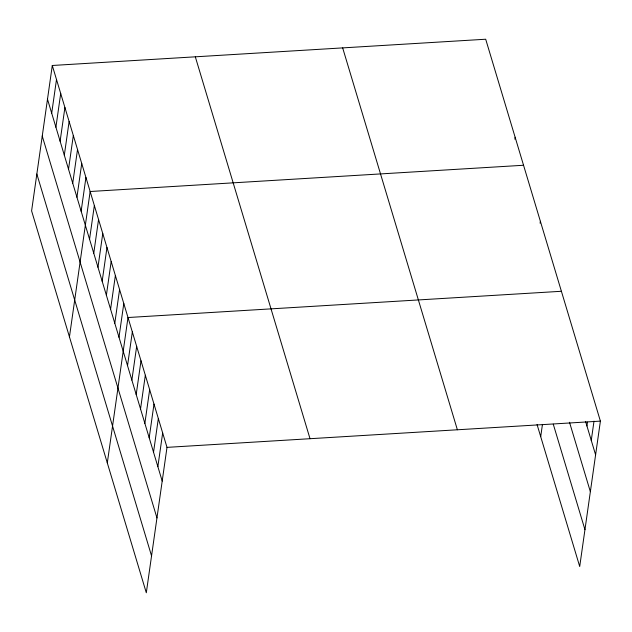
<?xml version="1.0" encoding="UTF-8"?>
<svg xmlns="http://www.w3.org/2000/svg" width="632" height="632" viewBox="0 0 632 632"><rect width="100%" height="100%" fill="white"/><g stroke="black" fill="none" stroke-linecap="round" stroke-linejoin="round"><path stroke-width="0.95" d="M52.29 65.483L31.6 210.883L146.308 592.769L166.998 447.369L52.29 65.483L485.692 39.231L600.4 421.117L579.71 566.517L537.066 424.538M51.698 113.207L56.501 79.49M55.908 127.206L60.704 93.489M60.111 141.213L64.914 107.495M64.314 155.211L69.117 121.494M68.525 169.218L73.32 135.493M72.727 183.217L77.531 149.5M76.938 197.216L81.733 163.498M81.141 211.222L85.936 177.505M69.449 336.903L90.147 191.504L523.549 165.26M89.554 239.228L94.35 205.511M93.757 253.227L98.56 219.509M97.968 267.233L102.763 233.516M102.171 281.232L106.966 247.515M106.374 295.239L111.177 261.514M110.584 309.238L115.38 275.52M114.787 323.244L119.59 289.519M118.99 337.243L123.793 303.526M107.306 462.924L127.996 317.525L561.398 291.281M127.53 365.675L132.333 331.95M131.867 380.101L136.662 346.383M136.196 394.526L140.999 360.809M140.533 408.951L145.328 375.234M144.862 423.377L149.666 389.66M149.199 437.802L153.995 404.085M153.529 452.236L158.332 418.51M157.866 466.661L162.661 432.944M514.859 139.174L515.135 137.255M540.099 223.191L540.368 221.263M540.708 436.673L542.453 424.388M586.938 425.984L587.484 422.129M591.268 440.409L594.009 421.141M166.998 447.369L600.4 421.117M585.58 421.473L595.605 454.835M569.503 422.263L590.359 491.688M553.269 424.167L584.956 529.663M342.67 47.898L457.378 429.784M195.32 56.825L310.02 438.703M47.495 99.2L162.203 481.086M42.249 136.054L156.957 517.94M36.846 174.029L151.554 555.907"/></g></svg>
